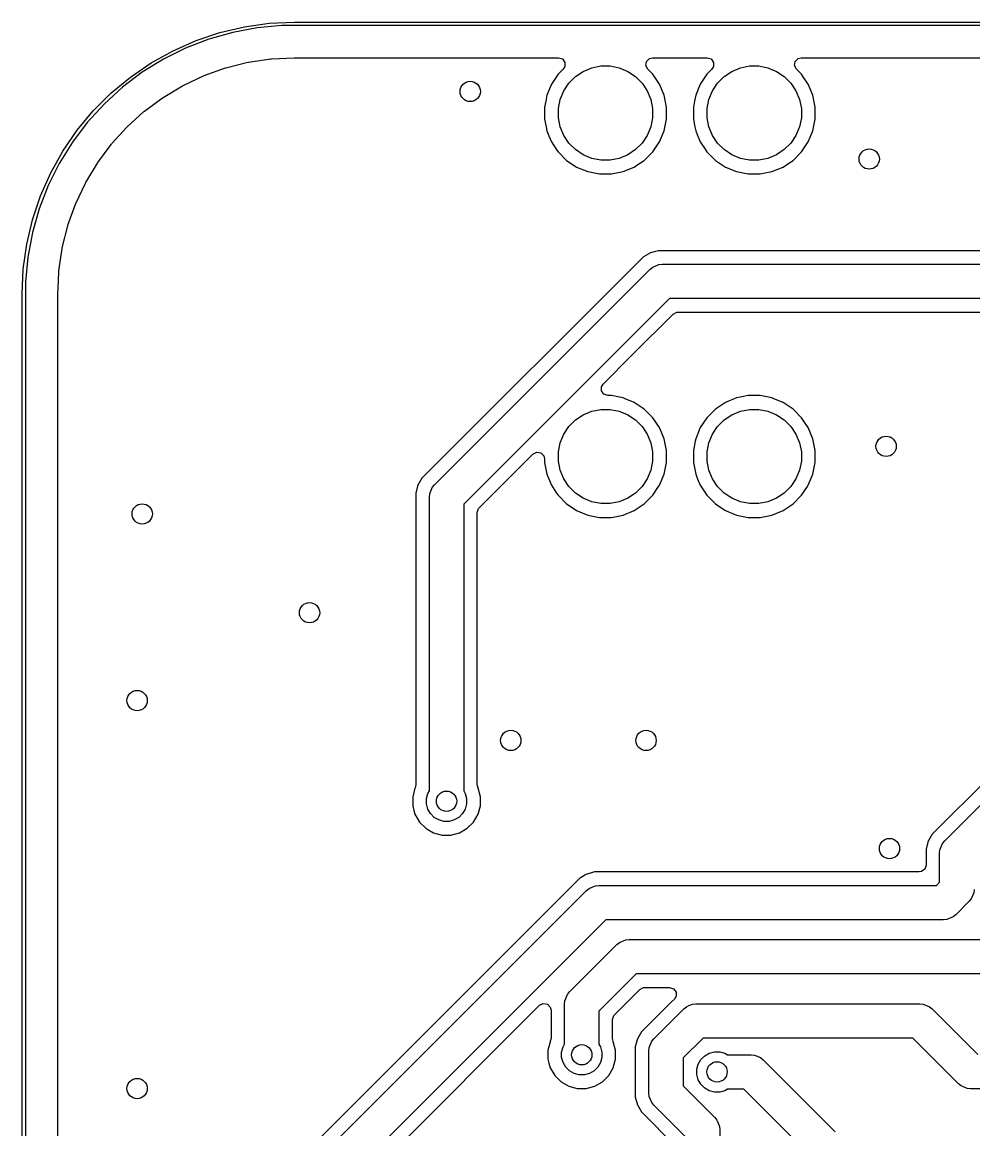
# Model space of a CAD drawing. Header units: inches. Extents: x 0.47 to 2.28, y -2.25 to -0.47.
# Drawn here: x 0.471 to 1.025, y -1.117 to -0.471 of the extents above; entities that cross this region are included whole.
import ezdxf

# ---------------------------------------------------------------- set-up
doc = ezdxf.new("R2010")
doc.units = ezdxf.units.IN
doc.header["$MEASUREMENT"] = 0
doc.layers.add('B.Cu', color=153, linetype='CONTINUOUS', true_color=0x4d7fc4)

msp = doc.modelspace()

# ---------------------------------------------------------------- linework, layer by layer
at = {"layer": 'B.Cu', "linetype": 'CONTINUOUS'}
for p, q in [((0.58656, -0.47751), (0.6008, -0.47415)), ((0.60828, -0.47476), (0.59405, -0.47742)), ((0.6008, -0.47415), (0.6153, -0.47213)), ((0.62269, -0.47343), (0.60828, -0.47476)), ((0.6153, -0.47213), (0.62992, -0.47146)), ((0.62992, -0.47343), (0.62269, -0.47343)), ((0.62992, -0.47146), (2.12598, -0.47146)), ((2.12598, -0.47343), (0.62992, -0.47343)), ((0.55929, -0.48807), (0.57268, -0.48216)), ((0.58014, -0.48138), (0.56664, -0.48661)), ((0.57268, -0.48216), (0.58656, -0.47751)), ((0.59405, -0.47742), (0.58014, -0.48138)), ((0.5465, -0.49519), (0.55929, -0.48807)), ((0.56664, -0.48661), (0.55369, -0.49306)), ((0.53443, -0.50346), (0.5465, -0.49519)), ((0.55369, -0.49306), (0.54139, -0.50067)), ((0.59011, -0.49803), (0.60286, -0.49484)), ((0.60286, -0.49484), (0.60323, -0.49476)), ((0.60323, -0.49476), (0.61623, -0.49284)), ((0.61623, -0.49284), (0.61661, -0.4928)), ((0.61661, -0.4928), (0.62982, -0.49215)), ((0.62982, -0.49215), (0.63002, -0.49215)), ((0.63002, -0.49215), (0.63252, -0.49215)), ((0.63252, -0.49215), (0.78363, -0.49215)), ((0.78363, -0.49215), (0.78595, -0.4929)), ((0.78595, -0.4929), (0.78738, -0.49487)), ((0.78738, -0.49487), (0.78738, -0.49731)), ((0.83452, -0.49671), (0.8349, -0.4943)), ((0.83563, -0.49888), (0.83452, -0.49671)), ((0.8349, -0.4943), (0.83663, -0.49258)), ((0.83663, -0.49258), (0.83842, -0.49215)), ((0.83842, -0.49215), (0.87024, -0.49215)), ((0.87024, -0.49215), (0.87256, -0.4929)), ((0.87256, -0.4929), (0.87399, -0.49487)), ((0.87399, -0.49487), (0.87399, -0.49731)), ((0.92114, -0.49671), (0.92152, -0.4943)), ((0.92224, -0.49888), (0.92114, -0.49671)), ((0.92152, -0.4943), (0.92324, -0.49258)), ((0.92324, -0.49258), (0.92503, -0.49215)), ((0.92503, -0.49215), (2.12339, -0.49215)), ((0.54139, -0.50067), (0.52984, -0.50939)), ((0.56515, -0.50833), (0.57702, -0.50272)), ((0.57702, -0.50272), (0.57738, -0.50257)), ((0.57738, -0.50257), (0.58975, -0.49814)), ((0.58975, -0.49814), (0.59011, -0.49803)), ((0.78349, -0.50181), (0.77961, -0.50762)), ((0.78642, -0.49888), (0.78349, -0.50181)), ((0.78349, -0.50181), (0.78349, -0.50181)), ((0.78738, -0.49731), (0.78642, -0.49888)), ((0.78972, -0.50693), (0.79354, -0.50311)), ((0.79354, -0.50311), (0.79803, -0.5001)), ((0.79803, -0.5001), (0.80302, -0.49804)), ((0.80302, -0.49804), (0.80832, -0.49698)), ((0.80832, -0.49698), (0.81372, -0.49698)), ((0.81372, -0.49698), (0.81902, -0.49804)), ((0.81902, -0.49804), (0.82401, -0.5001)), ((0.82401, -0.5001), (0.82851, -0.50311)), ((0.82851, -0.50311), (0.83233, -0.50693)), ((0.83856, -0.50181), (0.83563, -0.49888)), ((0.84244, -0.50762), (0.83856, -0.50181)), ((0.83856, -0.50181), (0.83856, -0.50181)), ((0.8701, -0.50181), (0.86622, -0.50762)), ((0.87303, -0.49888), (0.8701, -0.50181)), ((0.8701, -0.50181), (0.8701, -0.50181)), ((0.87399, -0.49731), (0.87303, -0.49888)), ((0.87633, -0.50693), (0.88015, -0.50311)), ((0.88015, -0.50311), (0.88465, -0.5001)), ((0.88465, -0.5001), (0.88964, -0.49804)), ((0.88964, -0.49804), (0.89494, -0.49698)), ((0.89494, -0.49698), (0.90034, -0.49698)), ((0.90034, -0.49698), (0.90564, -0.49804)), ((0.90564, -0.49804), (0.91063, -0.5001)), ((0.91063, -0.5001), (0.91512, -0.50311)), ((0.91512, -0.50311), (0.91894, -0.50693)), ((0.92518, -0.50181), (0.92224, -0.49888)), ((0.92615, -0.50326), (0.92518, -0.50181)), ((0.52984, -0.50939), (0.51914, -0.51914)), ((0.52316, -0.51281), (0.53443, -0.50346)), ((0.55354, -0.51527), (0.56481, -0.50851)), ((0.56481, -0.50851), (0.56515, -0.50833)), ((0.77961, -0.50762), (0.77693, -0.51407)), ((0.77961, -0.50762), (0.77961, -0.50762)), ((0.78672, -0.51142), (0.78972, -0.50693)), ((0.83233, -0.50693), (0.83533, -0.51142)), ((0.84511, -0.51407), (0.84244, -0.50762)), ((0.84244, -0.50762), (0.84244, -0.50762)), ((0.84244, -0.50762), (0.84244, -0.50762)), ((0.86622, -0.50762), (0.86355, -0.51407)), ((0.86622, -0.50762), (0.86622, -0.50762)), ((0.87333, -0.51142), (0.87633, -0.50693)), ((0.91894, -0.50693), (0.92194, -0.51142)), ((0.92906, -0.50762), (0.92615, -0.50326)), ((0.93173, -0.51407), (0.92906, -0.50762)), ((0.92906, -0.50762), (0.92906, -0.50762)), ((0.92906, -0.50762), (0.92906, -0.50762)), ((0.51281, -0.52316), (0.52316, -0.51281)), ((0.54267, -0.5233), (0.55322, -0.51548)), ((0.55322, -0.51548), (0.55354, -0.51527)), ((0.77693, -0.51407), (0.77625, -0.51751)), ((0.78465, -0.51641), (0.78672, -0.51142)), ((0.83533, -0.51142), (0.8374, -0.51641)), ((0.84648, -0.52092), (0.84511, -0.51407)), ((0.86355, -0.51407), (0.86286, -0.51751)), ((0.87127, -0.51641), (0.87333, -0.51142)), ((0.92194, -0.51142), (0.92401, -0.51641)), ((0.93309, -0.52092), (0.93173, -0.51407)), ((0.51914, -0.51914), (0.50939, -0.52984)), ((0.77625, -0.51751), (0.77557, -0.52092)), ((0.77557, -0.52092), (0.77557, -0.5279)), ((0.7836, -0.52171), (0.78465, -0.51641)), ((0.7836, -0.52711), (0.7836, -0.52171)), ((0.8374, -0.51641), (0.83845, -0.52171)), ((0.83845, -0.52171), (0.83845, -0.52711)), ((0.84648, -0.5279), (0.84648, -0.52092)), ((0.86286, -0.51751), (0.86219, -0.52092)), ((0.86219, -0.52092), (0.86219, -0.5279)), ((0.87021, -0.52171), (0.87127, -0.51641)), ((0.87021, -0.52711), (0.87021, -0.52171)), ((0.92401, -0.51641), (0.92506, -0.52171)), ((0.92506, -0.52171), (0.92506, -0.52711)), ((0.93309, -0.5279), (0.93309, -0.52092)), ((0.50346, -0.53443), (0.51281, -0.52316)), ((0.53264, -0.53237), (0.54237, -0.52355)), ((0.54237, -0.52355), (0.54267, -0.5233)), ((0.77557, -0.5279), (0.77646, -0.53237)), ((0.78465, -0.53241), (0.7836, -0.52711)), ((0.83845, -0.52711), (0.8374, -0.53241)), ((0.84511, -0.53475), (0.84648, -0.5279)), ((0.86219, -0.5279), (0.86307, -0.53237)), ((0.87127, -0.53241), (0.87021, -0.52711)), ((0.92506, -0.52711), (0.92401, -0.53241)), ((0.93173, -0.53475), (0.93309, -0.5279)), ((0.49519, -0.5465), (0.50346, -0.53443)), ((0.50939, -0.52984), (0.50067, -0.54139)), ((0.52355, -0.54237), (0.53237, -0.53264)), ((0.53237, -0.53264), (0.53264, -0.53237)), ((0.77646, -0.53237), (0.77691, -0.53463)), ((0.77691, -0.53463), (0.77693, -0.53475)), ((0.77693, -0.53475), (0.77812, -0.53762)), ((0.78672, -0.5374), (0.78465, -0.53241)), ((0.8374, -0.53241), (0.83533, -0.5374)), ((0.84244, -0.5412), (0.84511, -0.53475)), ((0.86307, -0.53237), (0.86355, -0.53475)), ((0.86355, -0.53475), (0.86355, -0.53475)), ((0.86355, -0.53475), (0.86355, -0.53475)), ((0.86355, -0.53475), (0.86442, -0.53686)), ((0.87333, -0.5374), (0.87127, -0.53241)), ((0.92401, -0.53241), (0.92194, -0.5374)), ((0.92906, -0.5412), (0.93173, -0.53475)), ((0.50067, -0.54139), (0.49306, -0.55369)), ((0.77812, -0.53762), (0.77961, -0.5412)), ((0.77961, -0.5412), (0.77961, -0.5412)), ((0.77961, -0.5412), (0.78279, -0.54597)), ((0.78972, -0.54189), (0.78672, -0.5374)), ((0.83533, -0.5374), (0.83233, -0.54189)), ((0.83856, -0.54701), (0.84244, -0.5412)), ((0.86442, -0.53686), (0.86622, -0.5412)), ((0.86622, -0.5412), (0.86622, -0.5412)), ((0.86622, -0.5412), (0.86941, -0.54597)), ((0.87633, -0.54189), (0.87333, -0.5374)), ((0.92194, -0.5374), (0.91894, -0.54189)), ((0.92827, -0.54237), (0.92906, -0.5412)), ((0.92906, -0.5412), (0.92906, -0.5412)), ((0.92906, -0.5412), (0.92906, -0.5412)), ((0.48807, -0.55929), (0.49519, -0.5465)), ((0.51548, -0.55322), (0.5233, -0.54267)), ((0.5233, -0.54267), (0.52355, -0.54237)), ((0.78279, -0.54597), (0.78349, -0.54701)), ((0.78349, -0.54701), (0.78842, -0.55195)), ((0.79354, -0.54571), (0.78972, -0.54189)), ((0.79803, -0.54871), (0.79354, -0.54571)), ((0.82851, -0.54571), (0.82401, -0.54871)), ((0.83233, -0.54189), (0.82851, -0.54571)), ((0.83362, -0.55195), (0.83856, -0.54701)), ((0.86941, -0.54597), (0.8701, -0.54701)), ((0.8701, -0.54701), (0.87504, -0.55195)), ((0.88015, -0.54571), (0.87633, -0.54189)), ((0.88465, -0.54871), (0.88015, -0.54571)), ((0.91512, -0.54571), (0.91063, -0.54871)), ((0.91894, -0.54189), (0.91512, -0.54571)), ((0.92024, -0.55195), (0.92518, -0.54701)), ((0.92518, -0.54701), (0.92827, -0.54237)), ((0.49306, -0.55369), (0.48661, -0.56664)), ((0.50851, -0.56481), (0.51527, -0.55354)), ((0.51527, -0.55354), (0.51548, -0.55322)), ((0.78842, -0.55195), (0.78988, -0.55292)), ((0.78988, -0.55292), (0.79423, -0.55583)), ((0.80302, -0.55078), (0.79803, -0.54871)), ((0.80832, -0.55184), (0.80302, -0.55078)), ((0.81372, -0.55184), (0.80832, -0.55184)), ((0.81902, -0.55078), (0.81372, -0.55184)), ((0.82401, -0.54871), (0.81902, -0.55078)), ((0.82929, -0.55484), (0.83362, -0.55195)), ((0.87504, -0.55195), (0.87504, -0.55195)), ((0.87504, -0.55195), (0.88084, -0.55583)), ((0.88964, -0.55078), (0.88465, -0.54871)), ((0.89494, -0.55184), (0.88964, -0.55078)), ((0.90034, -0.55184), (0.89494, -0.55184)), ((0.90564, -0.55078), (0.90034, -0.55184)), ((0.91063, -0.54871), (0.90564, -0.55078)), ((0.91443, -0.55583), (0.91785, -0.55354)), ((0.91785, -0.55354), (0.92024, -0.55195)), ((0.48216, -0.57268), (0.48807, -0.55929)), ((0.79423, -0.55583), (0.79423, -0.55583)), ((0.79423, -0.55583), (0.79423, -0.55583)), ((0.79423, -0.55583), (0.80068, -0.5585)), ((0.80068, -0.5585), (0.80753, -0.55986)), ((0.80753, -0.55986), (0.80753, -0.55986)), ((0.80753, -0.55986), (0.81452, -0.55986)), ((0.81452, -0.55986), (0.82136, -0.5585)), ((0.81452, -0.55986), (0.81452, -0.55986)), ((0.82136, -0.5585), (0.82782, -0.55583)), ((0.82782, -0.55583), (0.82929, -0.55484)), ((0.82782, -0.55583), (0.82782, -0.55583)), ((0.82782, -0.55583), (0.82782, -0.55583)), ((0.88084, -0.55583), (0.88084, -0.55583)), ((0.88084, -0.55583), (0.88084, -0.55583)), ((0.88084, -0.55583), (0.8873, -0.5585)), ((0.8873, -0.5585), (0.89415, -0.55986)), ((0.89415, -0.55986), (0.89415, -0.55986)), ((0.89415, -0.55986), (0.90113, -0.55986)), ((0.90113, -0.55986), (0.90798, -0.5585)), ((0.90113, -0.55986), (0.90113, -0.55986)), ((0.90798, -0.5585), (0.91443, -0.55583)), ((0.91443, -0.55583), (0.91443, -0.55583)), ((0.91443, -0.55583), (0.91443, -0.55583)), ((0.48661, -0.56664), (0.48138, -0.58014)), ((0.50272, -0.57702), (0.50833, -0.56515)), ((0.50833, -0.56515), (0.50851, -0.56481)), ((0.47751, -0.58656), (0.48216, -0.57268)), ((0.48138, -0.58014), (0.47742, -0.59405)), ((0.49814, -0.58975), (0.50257, -0.57738)), ((0.50257, -0.57738), (0.50272, -0.57702)), ((0.47415, -0.6008), (0.47751, -0.58656)), ((0.49484, -0.60286), (0.49803, -0.59011)), ((0.49803, -0.59011), (0.49814, -0.58975)), ((0.47742, -0.59405), (0.47476, -0.60828)), ((0.47213, -0.6153), (0.47415, -0.6008)), ((0.49284, -0.61623), (0.49476, -0.60323)), ((0.49476, -0.60323), (0.49484, -0.60286)), ((0.83719, -0.60577), (0.83311, -0.60812)), ((0.83936, -0.60519), (0.83719, -0.60577)), ((0.83719, -0.60577), (0.83719, -0.60577)), ((0.84174, -0.60455), (0.83936, -0.60519)), ((1.03033, -0.60455), (0.84174, -0.60455)), ((0.47476, -0.60828), (0.47343, -0.62269)), ((0.82978, -0.61145), (0.70752, -0.73371)), ((0.83311, -0.60812), (0.82978, -0.61145)), ((0.82978, -0.61145), (0.82978, -0.61145)), ((0.82978, -0.61145), (0.82978, -0.61145)), ((0.83311, -0.60812), (0.83311, -0.60812)), ((0.83854, -0.61413), (0.84214, -0.61263)), ((0.84214, -0.61263), (0.84409, -0.61244)), ((0.84409, -0.61244), (1.17691, -0.61244)), ((0.47146, -0.62992), (0.47213, -0.6153)), ((0.49253, -0.62219), (0.4928, -0.61661)), ((0.4928, -0.61661), (0.49284, -0.61623)), ((0.71143, -0.74096), (0.83702, -0.61537)), ((0.83702, -0.61537), (0.83854, -0.61413)), ((0.47343, -0.62269), (0.47343, -0.62992)), ((0.49215, -0.62982), (0.49253, -0.62219)), ((0.47146, -2.08661), (0.47146, -0.62992)), ((0.47343, -0.62992), (0.47343, -2.08661)), ((0.49215, -0.63002), (0.49215, -0.62982)), ((0.49215, -0.9226), (0.49215, -0.63002)), ((0.84824, -0.63244), (0.7285, -0.75217)), ((1.18105, -0.63244), (0.84824, -0.63244)), ((0.82679, -0.66505), (0.85035, -0.64149)), ((0.85035, -0.64149), (0.85252, -0.64038)), ((0.85252, -0.64038), (0.85314, -0.64033)), ((0.85314, -0.64033), (1.03526, -0.64033)), ((0.80962, -0.68223), (0.82679, -0.66505)), ((0.80865, -0.6838), (0.80962, -0.68223)), ((0.80865, -0.68623), (0.80865, -0.6838)), ((0.81009, -0.6882), (0.80865, -0.68623)), ((0.8124, -0.68896), (0.81009, -0.6882)), ((0.81452, -0.68896), (0.8124, -0.68896)), ((0.81832, -0.68971), (0.81452, -0.68896)), ((0.82136, -0.69032), (0.81832, -0.68971)), ((0.89034, -0.68971), (0.8873, -0.69032)), ((0.89415, -0.68896), (0.89034, -0.68971)), ((0.90113, -0.68896), (0.89415, -0.68896)), ((0.90494, -0.68971), (0.90113, -0.68896)), ((0.90798, -0.69032), (0.90494, -0.68971)), ((0.8225, -0.69079), (0.82136, -0.69032)), ((0.82136, -0.69032), (0.82136, -0.69032)), ((0.82136, -0.69032), (0.82136, -0.69032)), ((0.82782, -0.69299), (0.8225, -0.69079)), ((0.8336, -0.69686), (0.82782, -0.69299)), ((0.82782, -0.69299), (0.82782, -0.69299)), ((0.88084, -0.69299), (0.87504, -0.69687)), ((0.8873, -0.69032), (0.88084, -0.69299)), ((0.88084, -0.69299), (0.88084, -0.69299)), ((0.90911, -0.69079), (0.90798, -0.69032)), ((0.90798, -0.69032), (0.90798, -0.69032)), ((0.90798, -0.69032), (0.90798, -0.69032)), ((0.91443, -0.69299), (0.90911, -0.69079)), ((0.92022, -0.69686), (0.91443, -0.69299)), ((0.91443, -0.69299), (0.91443, -0.69299)), ((0.78972, -0.70693), (0.79354, -0.70311)), ((0.79354, -0.70311), (0.79803, -0.7001)), ((0.79803, -0.7001), (0.80302, -0.69804)), ((0.80302, -0.69804), (0.80832, -0.69698)), ((0.80832, -0.69698), (0.81372, -0.69698)), ((0.81372, -0.69698), (0.81902, -0.69804)), ((0.81902, -0.69804), (0.82401, -0.7001)), ((0.82401, -0.7001), (0.82851, -0.70311)), ((0.82851, -0.70311), (0.83233, -0.70693)), ((0.83362, -0.69687), (0.8336, -0.69686)), ((0.83856, -0.70181), (0.83362, -0.69687)), ((0.84244, -0.70762), (0.83856, -0.70181)), ((0.83856, -0.70181), (0.83856, -0.70181)), ((0.8701, -0.70181), (0.86622, -0.70762)), ((0.87504, -0.69687), (0.8701, -0.70181)), ((0.8701, -0.70181), (0.8701, -0.70181)), ((0.87504, -0.69687), (0.87504, -0.69687)), ((0.87633, -0.70693), (0.88015, -0.70311)), ((0.88015, -0.70311), (0.88465, -0.7001)), ((0.88465, -0.7001), (0.88964, -0.69804)), ((0.88964, -0.69804), (0.89494, -0.69698)), ((0.89494, -0.69698), (0.90034, -0.69698)), ((0.90034, -0.69698), (0.90564, -0.69804)), ((0.90564, -0.69804), (0.91063, -0.7001)), ((0.91063, -0.7001), (0.91512, -0.70311)), ((0.91512, -0.70311), (0.91894, -0.70693)), ((0.92024, -0.69687), (0.92022, -0.69686)), ((0.92518, -0.70181), (0.92024, -0.69687)), ((0.92906, -0.70762), (0.92518, -0.70181)), ((0.92518, -0.70181), (0.92518, -0.70181)), ((0.78672, -0.71142), (0.78972, -0.70693)), ((0.83233, -0.70693), (0.83533, -0.71142)), ((0.84511, -0.71407), (0.84244, -0.70762)), ((0.84244, -0.70762), (0.84244, -0.70762)), ((0.84244, -0.70762), (0.84244, -0.70762)), ((0.86622, -0.70762), (0.86355, -0.71407)), ((0.86622, -0.70762), (0.86622, -0.70762)), ((0.87333, -0.71142), (0.87633, -0.70693)), ((0.91894, -0.70693), (0.92194, -0.71142)), ((0.93173, -0.71407), (0.92906, -0.70762)), ((0.92906, -0.70762), (0.92906, -0.70762)), ((0.92906, -0.70762), (0.92906, -0.70762)), ((0.78465, -0.71641), (0.78672, -0.71142)), ((0.83533, -0.71142), (0.8374, -0.71641)), ((0.84648, -0.72092), (0.84511, -0.71407)), ((0.86325, -0.71557), (0.86219, -0.72092)), ((0.86355, -0.71407), (0.86325, -0.71557)), ((0.87127, -0.71641), (0.87333, -0.71142)), ((0.92194, -0.71142), (0.92401, -0.71641)), ((0.93309, -0.72092), (0.93173, -0.71407)), ((0.76884, -0.723), (0.77101, -0.72189)), ((0.77101, -0.72189), (0.77342, -0.72228)), ((0.77342, -0.72228), (0.77514, -0.724)), ((0.7836, -0.72171), (0.78465, -0.71641)), ((0.7836, -0.72711), (0.7836, -0.72171)), ((0.8374, -0.71641), (0.83845, -0.72171)), ((0.83845, -0.72171), (0.83845, -0.72711)), ((0.84648, -0.7279), (0.84648, -0.72092)), ((0.86219, -0.72092), (0.86219, -0.7279)), ((0.87021, -0.72171), (0.87127, -0.71641)), ((0.87021, -0.72711), (0.87021, -0.72171)), ((0.92401, -0.71641), (0.92506, -0.72171)), ((0.92506, -0.72171), (0.92506, -0.72711)), ((0.93309, -0.7279), (0.93309, -0.72092)), ((0.73755, -0.75429), (0.76884, -0.723)), ((0.77514, -0.724), (0.77557, -0.72579)), ((0.77557, -0.72579), (0.77557, -0.7279)), ((0.77557, -0.7279), (0.77693, -0.73475)), ((0.78465, -0.73241), (0.7836, -0.72711)), ((0.83845, -0.72711), (0.8374, -0.73241)), ((0.84511, -0.73475), (0.84648, -0.7279)), ((0.86219, -0.7279), (0.86355, -0.73475)), ((0.87127, -0.73241), (0.87021, -0.72711)), ((0.92506, -0.72711), (0.92401, -0.73241)), ((0.93173, -0.73475), (0.93309, -0.7279)), ((0.70752, -0.73371), (0.70419, -0.73704)), ((0.70752, -0.73371), (0.70752, -0.73371)), ((0.70752, -0.73371), (0.70752, -0.73371)), ((0.77693, -0.73475), (0.77788, -0.73704)), ((0.78672, -0.7374), (0.78465, -0.73241)), ((0.8374, -0.73241), (0.83533, -0.7374)), ((0.84244, -0.7412), (0.84511, -0.73475)), ((0.86355, -0.73475), (0.8645, -0.73704)), ((0.87333, -0.7374), (0.87127, -0.73241)), ((0.92401, -0.73241), (0.92194, -0.7374)), ((0.92906, -0.7412), (0.93173, -0.73475)), ((0.7017, -0.74163), (0.70061, -0.74568)), ((0.70183, -0.74112), (0.7017, -0.74163)), ((0.7017, -0.74163), (0.7017, -0.74163)), ((0.70419, -0.73704), (0.70183, -0.74112)), ((0.70419, -0.73704), (0.70419, -0.73704)), ((0.71019, -0.74248), (0.71143, -0.74096)), ((0.77788, -0.73704), (0.77961, -0.7412)), ((0.77961, -0.7412), (0.77961, -0.7412)), ((0.77961, -0.7412), (0.78259, -0.74568)), ((0.78972, -0.74189), (0.78672, -0.7374)), ((0.83533, -0.7374), (0.83233, -0.74189)), ((0.84199, -0.74188), (0.84244, -0.7412)), ((0.84244, -0.7412), (0.84244, -0.7412)), ((0.84244, -0.7412), (0.84244, -0.7412)), ((0.8645, -0.73704), (0.86622, -0.7412)), ((0.86622, -0.7412), (0.86622, -0.7412)), ((0.86622, -0.7412), (0.86921, -0.74568)), ((0.87633, -0.74189), (0.87333, -0.7374)), ((0.92194, -0.7374), (0.91894, -0.74189)), ((0.9286, -0.74188), (0.92906, -0.7412)), ((0.92906, -0.7412), (0.92906, -0.7412)), ((0.92906, -0.7412), (0.92906, -0.7412)), ((0.70061, -0.74568), (0.70061, -0.7507)), ((0.7085, -0.74803), (0.7087, -0.74608)), ((0.7085, -0.9191), (0.7085, -0.74803)), ((0.7087, -0.74608), (0.71019, -0.74248)), ((0.71019, -0.74248), (0.71019, -0.74248)), ((0.78259, -0.74568), (0.78349, -0.74701)), ((0.78349, -0.74701), (0.78842, -0.75195)), ((0.79354, -0.74571), (0.78972, -0.74189)), ((0.79803, -0.74871), (0.79354, -0.74571)), ((0.82851, -0.74571), (0.82401, -0.74871)), ((0.83233, -0.74189), (0.82851, -0.74571)), ((0.83362, -0.75195), (0.83856, -0.74701)), ((0.83856, -0.74701), (0.84199, -0.74188)), ((0.86921, -0.74568), (0.8701, -0.74701)), ((0.8701, -0.74701), (0.87504, -0.75195)), ((0.88015, -0.74571), (0.87633, -0.74189)), ((0.88465, -0.74871), (0.88015, -0.74571)), ((0.91512, -0.74571), (0.91063, -0.74871)), ((0.91894, -0.74189), (0.91512, -0.74571)), ((0.92024, -0.75195), (0.92518, -0.74701)), ((0.92518, -0.74701), (0.9286, -0.74188)), ((0.70061, -0.7507), (0.70061, -0.75071)), ((0.70061, -0.75071), (0.70061, -0.91572)), ((0.7285, -0.75217), (0.7285, -0.9191)), ((0.7364, -0.75708), (0.73715, -0.75476)), ((0.73715, -0.75476), (0.73755, -0.75429)), ((0.78842, -0.75195), (0.78988, -0.75292)), ((0.78988, -0.75292), (0.79423, -0.75583)), ((0.80302, -0.75078), (0.79803, -0.74871)), ((0.80832, -0.75184), (0.80302, -0.75078)), ((0.81372, -0.75184), (0.80832, -0.75184)), ((0.81902, -0.75078), (0.81372, -0.75184)), ((0.82401, -0.74871), (0.81902, -0.75078)), ((0.82782, -0.75583), (0.83012, -0.75429)), ((0.83012, -0.75429), (0.83362, -0.75195)), ((0.87504, -0.75195), (0.87649, -0.75292)), ((0.87649, -0.75292), (0.88084, -0.75583)), ((0.88964, -0.75078), (0.88465, -0.74871)), ((0.89494, -0.75184), (0.88964, -0.75078)), ((0.90034, -0.75184), (0.89494, -0.75184)), ((0.90564, -0.75078), (0.90034, -0.75184)), ((0.91063, -0.74871), (0.90564, -0.75078)), ((0.91443, -0.75583), (0.91673, -0.75429)), ((0.91673, -0.75429), (0.92024, -0.75195)), ((0.7364, -0.77135), (0.7364, -0.75708)), ((0.79423, -0.75583), (0.79423, -0.75583)), ((0.79423, -0.75583), (0.79423, -0.75583)), ((0.79423, -0.75583), (0.80068, -0.7585)), ((0.80068, -0.7585), (0.80753, -0.75986)), ((0.80753, -0.75986), (0.80753, -0.75986)), ((0.80753, -0.75986), (0.81452, -0.75986)), ((0.81452, -0.75986), (0.82136, -0.7585)), ((0.81452, -0.75986), (0.81452, -0.75986)), ((0.82136, -0.7585), (0.82782, -0.75583)), ((0.82782, -0.75583), (0.82782, -0.75583)), ((0.82782, -0.75583), (0.82782, -0.75583)), ((0.88084, -0.75583), (0.88084, -0.75583)), ((0.88084, -0.75583), (0.88084, -0.75583)), ((0.88084, -0.75583), (0.8873, -0.7585)), ((0.8873, -0.7585), (0.89415, -0.75986)), ((0.89415, -0.75986), (0.89415, -0.75986)), ((0.89415, -0.75986), (0.90113, -0.75986)), ((0.90113, -0.75986), (0.90798, -0.7585)), ((0.90113, -0.75986), (0.90113, -0.75986)), ((0.90798, -0.7585), (0.91443, -0.75583)), ((0.91443, -0.75583), (0.91443, -0.75583)), ((0.91443, -0.75583), (0.91443, -0.75583)), ((0.7364, -0.91572), (0.7364, -0.77135)), ((0.70061, -0.91572), (0.70045, -0.91632)), ((0.73683, -0.91733), (0.7364, -0.91572)), ((1.03148, -0.91421), (1.0046, -0.94109)), ((0.70014, -0.91759), (0.6988, -0.9226)), ((0.70034, -0.91725), (0.70014, -0.91759)), ((0.70047, -0.91676), (0.70034, -0.91725)), ((0.70045, -0.91632), (0.70047, -0.91676)), ((0.70679, -0.92366), (0.70759, -0.92068)), ((0.70759, -0.92068), (0.7085, -0.9191)), ((0.7285, -0.9191), (0.72942, -0.92068)), ((0.72942, -0.92068), (0.73021, -0.92366)), ((0.73677, -0.91735), (0.73683, -0.91733)), ((0.73687, -0.91759), (0.73677, -0.91735)), ((0.73821, -0.9226), (0.73687, -0.91759)), ((0.73687, -0.91759), (0.73687, -0.91759)), ((1.00852, -0.94833), (1.03873, -0.91813)), ((0.49215, -1.47772), (0.49215, -0.9226)), ((0.6988, -0.9226), (0.6988, -0.92779)), ((0.6988, -0.92779), (0.69953, -0.9305)), ((0.70679, -0.92674), (0.70679, -0.92366)), ((0.70759, -0.92972), (0.70679, -0.92674)), ((0.73021, -0.92674), (0.72942, -0.92972)), ((0.73021, -0.92366), (0.73021, -0.92674)), ((0.73687, -0.9328), (0.73821, -0.92779)), ((0.73821, -0.92779), (0.73821, -0.9226)), ((0.69953, -0.9305), (0.70014, -0.9328)), ((0.70014, -0.9328), (0.70014, -0.9328)), ((0.70014, -0.9328), (0.70274, -0.9373)), ((0.70913, -0.93239), (0.70759, -0.92972)), ((0.71131, -0.93457), (0.70913, -0.93239)), ((0.71398, -0.93611), (0.71131, -0.93457)), ((0.72569, -0.93457), (0.72302, -0.93611)), ((0.72787, -0.93239), (0.72569, -0.93457)), ((0.72942, -0.92972), (0.72787, -0.93239)), ((0.73427, -0.9373), (0.73687, -0.9328)), ((0.70274, -0.9373), (0.70274, -0.9373)), ((0.70274, -0.9373), (0.7064, -0.94096)), ((0.7064, -0.94096), (0.70753, -0.94161)), ((0.70753, -0.94161), (0.7109, -0.94356)), ((0.71696, -0.93691), (0.71398, -0.93611)), ((0.72005, -0.93691), (0.71696, -0.93691)), ((0.72302, -0.93611), (0.72005, -0.93691)), ((0.72611, -0.94356), (0.7306, -0.94096)), ((0.7306, -0.94096), (0.73427, -0.9373)), ((1.0046, -0.94109), (1.00127, -0.94442)), ((1.0046, -0.94109), (1.0046, -0.94109)), ((1.0046, -0.94109), (1.0046, -0.94109)), ((0.7109, -0.94356), (0.7109, -0.94356)), ((0.7109, -0.94356), (0.7109, -0.94356)), ((0.7109, -0.94356), (0.71591, -0.9449)), ((0.71591, -0.9449), (0.71591, -0.9449)), ((0.71591, -0.9449), (0.7211, -0.9449)), ((0.7211, -0.9449), (0.72611, -0.94356)), ((0.7211, -0.9449), (0.7211, -0.9449)), ((1.00127, -0.94442), (0.99892, -0.9485)), ((1.00127, -0.94442), (1.00127, -0.94442)), ((0.99878, -0.949), (0.9977, -0.95305)), ((0.9977, -0.95305), (0.9977, -0.95808)), ((0.99892, -0.9485), (0.99878, -0.949)), ((0.99878, -0.949), (0.99878, -0.949)), ((1.00559, -0.9554), (1.00578, -0.95345)), ((1.00578, -0.95345), (1.00728, -0.94985)), ((1.00728, -0.94985), (1.00852, -0.94833)), ((1.00728, -0.94985), (1.00728, -0.94985)), ((0.9977, -0.95808), (0.9977, -0.95808)), ((0.9977, -0.95808), (0.9977, -0.96242)), ((1.00559, -0.97239), (1.00559, -0.9554)), ((0.80018, -0.96758), (0.79909, -0.96821)), ((0.80235, -0.967), (0.80018, -0.96758)), ((0.80018, -0.96758), (0.80018, -0.96758)), ((0.80473, -0.96636), (0.80235, -0.967)), ((0.80944, -0.96636), (0.80473, -0.96636)), ((0.80968, -0.96636), (0.80944, -0.96636)), ((0.99375, -0.96636), (0.80968, -0.96636)), ((0.80968, -0.96636), (0.80968, -0.96636)), ((0.99497, -0.96617), (0.99375, -0.96636)), ((0.99694, -0.96473), (0.99497, -0.96617)), ((0.9977, -0.96242), (0.99694, -0.96473)), ((0.79277, -0.97327), (0.57956, -1.18647)), ((0.7961, -0.96993), (0.79277, -0.97327)), ((0.79277, -0.97327), (0.79277, -0.97327)), ((0.79277, -0.97327), (0.79277, -0.97327)), ((0.79642, -0.96975), (0.7961, -0.96993)), ((0.79846, -0.96857), (0.79642, -0.96975)), ((0.79909, -0.96821), (0.79846, -0.96857)), ((1.00373, -0.97425), (1.00559, -0.97239)), ((0.58348, -1.19372), (0.80002, -0.97718)), ((0.80002, -0.97718), (0.80153, -0.97594)), ((0.80153, -0.97594), (0.80365, -0.97506)), ((0.80153, -0.97594), (0.80153, -0.97594)), ((0.80365, -0.97506), (0.80514, -0.97444)), ((0.80514, -0.97444), (0.80709, -0.97425)), ((0.80514, -0.97444), (0.80514, -0.97444)), ((0.80709, -0.97425), (1.00373, -0.97425)), ((1.0254, -0.97849), (1.02391, -0.98209)), ((1.02559, -0.97654), (1.0254, -0.97849)), ((1.02266, -0.98361), (1.01495, -0.99132)), ((1.02391, -0.98209), (1.02266, -0.98361)), ((1.02391, -0.98209), (1.02391, -0.98209)), ((1.01343, -0.99257), (1.00982, -0.99406)), ((1.01495, -0.99132), (1.01343, -0.99257)), ((1.01343, -0.99257), (1.01343, -0.99257)), ((0.81123, -0.99425), (0.60055, -1.20493)), ((1.00787, -0.99425), (0.81123, -0.99425)), ((1.00982, -0.99406), (1.00787, -0.99425)), ((0.81925, -1.00743), (0.82285, -1.00594)), ((0.82285, -1.00594), (0.8248, -1.00575)), ((0.8248, -1.00575), (1.03666, -1.00575)), ((0.79017, -1.03624), (0.81773, -1.00868)), ((0.81773, -1.00868), (0.81925, -1.00743)), ((0.82895, -1.02575), (0.80724, -1.04745)), ((1.03252, -1.02575), (0.82895, -1.02575)), ((0.78744, -1.04136), (0.78893, -1.03775)), ((0.78893, -1.03775), (0.79017, -1.03624)), ((0.78893, -1.03775), (0.78893, -1.03775)), ((0.81629, -1.04956), (0.83106, -1.0348)), ((0.83106, -1.0348), (0.83323, -1.03369)), ((0.83323, -1.03369), (0.83385, -1.03364)), ((0.83385, -1.03364), (0.84837, -1.03364)), ((0.84837, -1.03364), (0.85069, -1.03439)), ((0.85069, -1.03439), (0.85212, -1.03637)), ((0.85212, -1.03637), (0.85212, -1.0388)), ((0.6096, -1.20704), (0.77262, -1.04402)), ((0.77262, -1.04402), (0.77479, -1.04292)), ((0.77479, -1.04292), (0.7772, -1.0433)), ((0.7772, -1.0433), (0.77892, -1.04502)), ((0.77892, -1.04502), (0.77935, -1.04681)), ((0.78724, -1.04331), (0.78744, -1.04136)), ((0.78724, -1.06674), (0.78724, -1.04331)), ((0.84937, -1.04216), (0.83531, -1.05622)), ((0.85116, -1.04037), (0.84937, -1.04216)), ((0.84937, -1.04216), (0.84937, -1.04216)), ((0.85212, -1.0388), (0.85116, -1.04037)), ((0.85662, -1.04608), (0.85813, -1.04484)), ((0.85813, -1.04483), (0.85963, -1.04422)), ((0.85813, -1.04484), (0.85813, -1.04483)), ((0.85963, -1.04422), (0.86174, -1.04334)), ((0.86174, -1.04334), (0.86369, -1.04315)), ((0.86174, -1.04334), (0.86174, -1.04334)), ((0.86369, -1.04315), (0.99409, -1.04315)), ((0.99409, -1.04315), (0.99605, -1.04334)), ((0.99605, -1.04334), (0.99965, -1.04483)), ((0.99965, -1.04483), (0.99965, -1.04484)), ((0.99965, -1.04484), (1.00117, -1.04608)), ((0.77935, -1.04681), (0.77935, -1.06336)), ((0.80724, -1.04745), (0.80724, -1.06674)), ((0.81514, -1.05235), (0.81589, -1.05003)), ((0.81589, -1.05003), (0.81629, -1.04956)), ((0.83923, -1.06347), (0.85662, -1.04608)), ((1.00117, -1.04608), (1.02776, -1.07268)), ((0.81514, -1.06336), (0.81514, -1.05235)), ((0.83531, -1.05622), (0.83198, -1.05955)), ((0.83531, -1.05622), (0.83531, -1.05622)), ((0.83531, -1.05622), (0.83531, -1.05622)), ((0.77935, -1.06336), (0.77892, -1.06497)), ((0.81557, -1.06497), (0.81514, -1.06336)), ((0.82949, -1.06414), (0.82841, -1.06818)), ((0.82962, -1.06363), (0.82949, -1.06414)), ((0.82962, -1.06363), (0.82962, -1.06363)), ((0.83198, -1.05955), (0.82962, -1.06363)), ((0.83198, -1.05955), (0.83198, -1.05955)), ((0.83798, -1.06498), (0.83923, -1.06347)), ((0.86783, -1.06315), (0.8563, -1.07468)), ((0.98995, -1.06315), (0.86783, -1.06315)), ((1.01655, -1.08975), (0.98995, -1.06315)), ((0.77811, -1.06812), (0.77754, -1.07024)), ((0.77754, -1.07024), (0.77754, -1.07543)), ((0.77888, -1.06523), (0.77811, -1.06812)), ((0.77898, -1.06499), (0.77888, -1.06523)), ((0.77892, -1.06497), (0.77898, -1.06499)), ((0.78553, -1.07129), (0.78633, -1.06831)), ((0.78633, -1.06831), (0.78724, -1.06674)), ((0.80724, -1.06674), (0.80816, -1.06831)), ((0.80816, -1.06831), (0.80895, -1.07129)), ((0.81551, -1.06499), (0.81557, -1.06497)), ((0.81561, -1.06523), (0.81551, -1.06499)), ((0.81695, -1.07024), (0.81561, -1.06523)), ((0.81561, -1.06523), (0.81561, -1.06523)), ((0.81695, -1.07543), (0.81695, -1.07024)), ((0.82841, -1.06818), (0.82841, -1.07321)), ((0.8363, -1.07054), (0.83649, -1.06859)), ((0.8363, -1.09513), (0.8363, -1.07054)), ((0.83649, -1.06859), (0.83798, -1.06498)), ((0.83798, -1.06498), (0.83798, -1.06498)), ((0.77754, -1.07543), (0.77816, -1.07774)), ((0.78553, -1.07438), (0.78553, -1.07129)), ((0.78633, -1.07735), (0.78553, -1.07438)), ((0.80895, -1.07438), (0.80816, -1.07735)), ((0.80895, -1.07129), (0.80895, -1.07438)), ((0.81561, -1.08044), (0.81695, -1.07543)), ((0.82841, -1.07321), (0.82841, -1.07321)), ((0.82841, -1.07321), (0.82841, -1.09253)), ((0.8563, -1.07468), (0.8563, -1.09099)), ((0.86507, -1.07831), (0.86661, -1.07564)), ((0.86661, -1.07564), (0.86879, -1.07346)), ((0.86879, -1.07346), (0.87146, -1.07192)), ((0.87146, -1.07192), (0.87444, -1.07112)), ((0.87444, -1.07112), (0.87753, -1.07112)), ((0.87753, -1.07112), (0.8805, -1.07192)), ((0.8805, -1.07192), (0.88208, -1.07283)), ((0.88208, -1.07283), (0.89583, -1.07283)), ((0.89583, -1.07283), (0.89778, -1.07303)), ((0.89778, -1.07303), (0.90138, -1.07452)), ((0.90138, -1.07452), (0.90138, -1.07452)), ((0.90138, -1.07452), (0.9029, -1.07576)), ((0.9029, -1.07576), (0.94477, -1.11764)), ((0.77816, -1.07774), (0.77888, -1.08044)), ((0.77888, -1.08044), (0.77888, -1.08044)), ((0.77888, -1.08044), (0.78094, -1.084)), ((0.78787, -1.08002), (0.78633, -1.07735)), ((0.79005, -1.0822), (0.78787, -1.08002)), ((0.79272, -1.08375), (0.79005, -1.0822)), ((0.7957, -1.08454), (0.79272, -1.08375)), ((0.80176, -1.08375), (0.79879, -1.08454)), ((0.80443, -1.0822), (0.80176, -1.08375)), ((0.80661, -1.08002), (0.80443, -1.0822)), ((0.80816, -1.07735), (0.80661, -1.08002)), ((0.81301, -1.08493), (0.81561, -1.08044)), ((0.86427, -1.08129), (0.86507, -1.07831)), ((0.86427, -1.08438), (0.86427, -1.08129)), ((0.78094, -1.084), (0.78148, -1.08493)), ((0.78148, -1.08493), (0.78515, -1.0886)), ((0.78515, -1.0886), (0.78515, -1.0886)), ((0.78515, -1.0886), (0.78964, -1.0912)), ((0.79879, -1.08454), (0.7957, -1.08454)), ((0.80485, -1.0912), (0.80934, -1.0886)), ((0.80934, -1.0886), (0.81301, -1.08493)), ((0.86507, -1.08735), (0.86427, -1.08438)), ((0.86661, -1.09002), (0.86507, -1.08735)), ((0.86879, -1.0922), (0.86661, -1.09002)), ((1.01807, -1.09099), (1.01655, -1.08975)), ((0.78964, -1.0912), (0.78964, -1.0912)), ((0.78964, -1.0912), (0.78964, -1.0912)), ((0.78964, -1.0912), (0.79465, -1.09254)), ((0.79465, -1.09254), (0.79465, -1.09254)), ((0.79465, -1.09254), (0.79984, -1.09254)), ((0.79984, -1.09254), (0.80485, -1.0912)), ((0.79984, -1.09254), (0.79984, -1.09254)), ((0.82841, -1.09253), (0.82841, -1.09253)), ((0.82841, -1.09253), (0.82841, -1.09749)), ((0.83649, -1.09708), (0.8363, -1.09513)), ((0.8563, -1.09099), (0.87471, -1.1094)), ((0.87146, -1.09375), (0.86879, -1.0922)), ((0.87444, -1.09454), (0.87146, -1.09375)), ((0.87753, -1.09454), (0.87444, -1.09454)), ((0.8805, -1.09375), (0.87753, -1.09454)), ((0.88208, -1.09283), (0.8805, -1.09375)), ((0.89168, -1.09283), (0.88208, -1.09283)), ((0.93356, -1.13471), (0.89168, -1.09283)), ((1.02167, -1.09248), (1.01807, -1.09099)), ((1.02362, -1.09268), (1.02167, -1.09248)), ((1.03944, -1.09268), (1.02362, -1.09268)), ((0.82841, -1.09749), (0.82925, -1.10065)), ((0.82925, -1.10065), (0.82962, -1.10204)), ((0.82962, -1.10204), (0.82962, -1.10204)), ((0.82962, -1.10204), (0.83198, -1.10612)), ((0.83798, -1.10069), (0.83649, -1.09708)), ((0.83923, -1.1022), (0.83798, -1.10069)), ((0.83798, -1.10069), (0.83798, -1.10069)), ((0.85764, -1.12061), (0.83923, -1.1022)), ((0.83198, -1.10612), (0.83198, -1.10612)), ((0.83198, -1.10612), (0.83531, -1.10945)), ((0.83531, -1.10945), (0.83531, -1.10945)), ((0.83531, -1.10945), (0.84859, -1.12273)), ((0.87471, -1.1094), (0.87595, -1.11091)), ((0.87595, -1.11091), (0.87595, -1.11091)), ((0.87595, -1.11091), (0.87629, -1.11173)), ((0.87629, -1.11173), (0.87745, -1.11452)), ((0.87745, -1.11452), (0.87745, -1.11452)), ((0.87745, -1.11452), (0.87764, -1.11647)), ((0.87764, -1.11647), (0.87764, -1.4134))]:
    msp.add_line(p, q, dxfattribs=at)
at = {"layer": 'B.Cu'}
for centre in [(0.73228, -0.51181), (0.96457, -0.55118), (0.97441, -0.7185), (0.54134, -0.75787), (0.63878, -0.81539), (0.53839, -0.86657), (0.75591, -0.88976), (0.83465, -0.88976), (0.7185, -0.9252), (0.97638, -0.95276), (0.79724, -1.07283), (0.87598, -1.08283), (0.53839, -1.09252)]:
    msp.add_circle(centre, 0.00591, dxfattribs=at)

doc.saveas('drawing.dxf')
